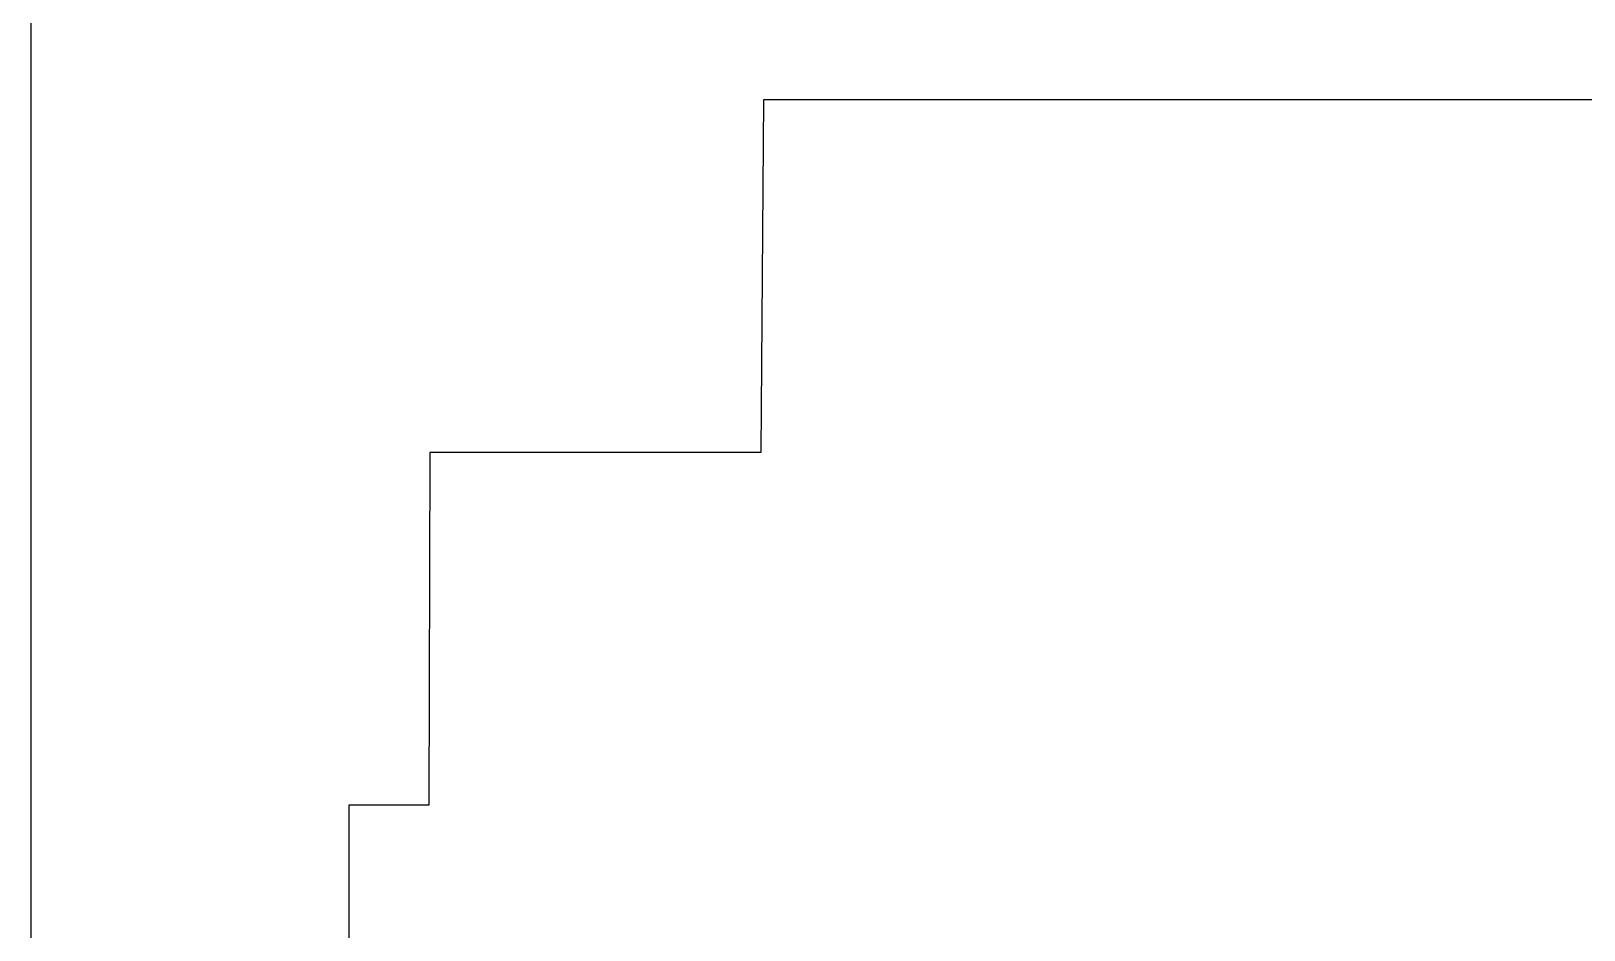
# Model space of a CAD drawing. Extents: x 0 to 2298, y -1902 to 396.
# Drawn here: x 0 to 0.004407, y 395.869646 to 395.872195 of the extents above; entities that cross this region are included whole.
import ezdxf

# ---------------------------------------------------------------- set-up
doc = ezdxf.new("R2010")
doc.units = 0

msp = doc.modelspace()

# ---------------------------------------------------------------- linework, layer by layer
at = {"layer": 'Layer 1'}
for p, q in [((0, 395.866), (0, 395.897)), ((0.002079, 395.872), (0.002071, 395.871)), ((0.002086, 395.872), (0.002079, 395.872)), ((0.002094, 395.872), (0.002086, 395.872)), ((0.002101, 395.872), (0.002094, 395.872)), ((0.002109, 395.872), (0.002101, 395.872)), ((0.002116, 395.872), (0.002109, 395.872)), ((0.002124, 395.872), (0.002116, 395.872)), ((0.002131, 395.872), (0.002124, 395.872)), ((0.002139, 395.872), (0.002131, 395.872)), ((0.002146, 395.872), (0.002139, 395.872)), ((0.002154, 395.872), (0.002146, 395.872)), ((0.002161, 395.872), (0.002154, 395.872)), ((0.002168, 395.872), (0.002161, 395.872)), ((0.002175, 395.872), (0.002168, 395.872)), ((0.002183, 395.872), (0.002175, 395.872)), ((0.00219, 395.872), (0.002183, 395.872)), ((0.002197, 395.872), (0.00219, 395.872)), ((0.002204, 395.872), (0.002197, 395.872)), ((0.002211, 395.872), (0.002204, 395.872)), ((0.002218, 395.872), (0.002211, 395.872)), ((0.002225, 395.872), (0.002218, 395.872)), ((0.002232, 395.872), (0.002225, 395.872)), ((0.002239, 395.872), (0.002232, 395.872)), ((0.002246, 395.872), (0.002239, 395.872)), ((0.002252, 395.872), (0.002246, 395.872)), ((0.002259, 395.872), (0.002252, 395.872)), ((0.002266, 395.872), (0.002259, 395.872)), ((0.002273, 395.872), (0.002266, 395.872)), ((0.002279, 395.872), (0.002273, 395.872)), ((0.002286, 395.872), (0.002279, 395.872)), ((0.002293, 395.872), (0.002286, 395.872)), ((0.002299, 395.872), (0.002293, 395.872)), ((0.002306, 395.872), (0.002299, 395.872)), ((0.002312, 395.872), (0.002306, 395.872)), ((0.002319, 395.872), (0.002312, 395.872)), ((0.002325, 395.872), (0.002319, 395.872)), ((0.002331, 395.872), (0.002325, 395.872)), ((0.002338, 395.872), (0.002331, 395.872)), ((0.002344, 395.872), (0.002338, 395.872)), ((0.00235, 395.872), (0.002344, 395.872)), ((0.002357, 395.872), (0.00235, 395.872)), ((0.002363, 395.872), (0.002357, 395.872)), ((0.002369, 395.872), (0.002363, 395.872)), ((0.002375, 395.872), (0.002369, 395.872)), ((0.002381, 395.872), (0.002375, 395.872)), ((0.002387, 395.872), (0.002381, 395.872)), ((0.002394, 395.872), (0.002387, 395.872)), ((0.0024, 395.872), (0.002394, 395.872)), ((0.002406, 395.872), (0.0024, 395.872)), ((0.002412, 395.872), (0.002406, 395.872)), ((0.002417, 395.872), (0.002412, 395.872)), ((0.002423, 395.872), (0.002417, 395.872)), ((0.002429, 395.872), (0.002423, 395.872)), ((0.002435, 395.872), (0.002429, 395.872)), ((0.002441, 395.872), (0.002435, 395.872)), ((0.002447, 395.872), (0.002441, 395.872)), ((0.002453, 395.872), (0.002447, 395.872)), ((0.002458, 395.872), (0.002453, 395.872)), ((0.002464, 395.872), (0.002458, 395.872)), ((0.00247, 395.872), (0.002464, 395.872)), ((0.002475, 395.872), (0.00247, 395.872)), ((0.002481, 395.872), (0.002475, 395.872)), ((0.002487, 395.872), (0.002481, 395.872)), ((0.002492, 395.872), (0.002487, 395.872)), ((0.002498, 395.872), (0.002492, 395.872)), ((0.002503, 395.872), (0.002498, 395.872)), ((0.002509, 395.872), (0.002503, 395.872)), ((0.002514, 395.872), (0.002509, 395.872)), ((0.00252, 395.872), (0.002514, 395.872)), ((0.002525, 395.872), (0.00252, 395.872)), ((0.00253, 395.872), (0.002525, 395.872)), ((0.002536, 395.872), (0.00253, 395.872)), ((0.002541, 395.872), (0.002536, 395.872)), ((0.002546, 395.872), (0.002541, 395.872)), ((0.002552, 395.872), (0.002546, 395.872)), ((0.002557, 395.872), (0.002552, 395.872)), ((0.002562, 395.872), (0.002557, 395.872)), ((0.002568, 395.872), (0.002562, 395.872)), ((0.002573, 395.872), (0.002568, 395.872)), ((0.002578, 395.872), (0.002573, 395.872)), ((0.002583, 395.872), (0.002578, 395.872)), ((0.002588, 395.872), (0.002583, 395.872)), ((0.002593, 395.872), (0.002588, 395.872)), ((0.002598, 395.872), (0.002593, 395.872)), ((0.002603, 395.872), (0.002598, 395.872)), ((0.002608, 395.872), (0.002603, 395.872)), ((0.002613, 395.872), (0.002608, 395.872)), ((0.002618, 395.872), (0.002613, 395.872)), ((0.002623, 395.872), (0.002618, 395.872)), ((0.002628, 395.872), (0.002623, 395.872)), ((0.002633, 395.872), (0.002628, 395.872)), ((0.002638, 395.872), (0.002633, 395.872)), ((0.002643, 395.872), (0.002638, 395.872)), ((0.002648, 395.872), (0.002643, 395.872)), ((0.002653, 395.872), (0.002648, 395.872)), ((0.002657, 395.872), (0.002653, 395.872)), ((0.002662, 395.872), (0.002657, 395.872)), ((0.002667, 395.872), (0.002662, 395.872)), ((0.002672, 395.872), (0.002667, 395.872)), ((0.002677, 395.872), (0.002672, 395.872)), ((0.002681, 395.872), (0.002677, 395.872)), ((0.002686, 395.872), (0.002681, 395.872)), ((0.002691, 395.872), (0.002686, 395.872)), ((0.002695, 395.872), (0.002691, 395.872)), ((0.0027, 395.872), (0.002695, 395.872)), ((0.002704, 395.872), (0.0027, 395.872)), ((0.002709, 395.872), (0.002704, 395.872)), ((0.002713, 395.872), (0.002709, 395.872)), ((0.002718, 395.872), (0.002713, 395.872)), ((0.002723, 395.872), (0.002718, 395.872)), ((0.002727, 395.872), (0.002723, 395.872)), ((0.002731, 395.872), (0.002727, 395.872)), ((0.002736, 395.872), (0.002731, 395.872)), ((0.00274, 395.872), (0.002736, 395.872)), ((0.002745, 395.872), (0.00274, 395.872)), ((0.002749, 395.872), (0.002745, 395.872)), ((0.002754, 395.872), (0.002749, 395.872)), ((0.002758, 395.872), (0.002754, 395.872)), ((0.002762, 395.872), (0.002758, 395.872)), ((0.002767, 395.872), (0.002762, 395.872)), ((0.002771, 395.872), (0.002767, 395.872)), ((0.002775, 395.872), (0.002771, 395.872)), ((0.002779, 395.872), (0.002775, 395.872)), ((0.002784, 395.872), (0.002779, 395.872)), ((0.002788, 395.872), (0.002784, 395.872)), ((0.002792, 395.872), (0.002788, 395.872)), ((0.002796, 395.872), (0.002792, 395.872)), ((0.0028, 395.872), (0.002796, 395.872)), ((0.002805, 395.872), (0.0028, 395.872)), ((0.002809, 395.872), (0.002805, 395.872)), ((0.002813, 395.872), (0.002809, 395.872)), ((0.002817, 395.872), (0.002813, 395.872)), ((0.002821, 395.872), (0.002817, 395.872)), ((0.002825, 395.872), (0.002821, 395.872)), ((0.002829, 395.872), (0.002825, 395.872)), ((0.002833, 395.872), (0.002829, 395.872)), ((0.002837, 395.872), (0.002833, 395.872)), ((0.002841, 395.872), (0.002837, 395.872)), ((0.002845, 395.872), (0.002841, 395.872)), ((0.002849, 395.872), (0.002845, 395.872)), ((0.002853, 395.872), (0.002849, 395.872)), ((0.002857, 395.872), (0.002853, 395.872)), ((0.002861, 395.872), (0.002857, 395.872)), ((0.002865, 395.872), (0.002861, 395.872)), ((0.002869, 395.872), (0.002865, 395.872)), ((0.002873, 395.872), (0.002869, 395.872)), ((0.002877, 395.872), (0.002873, 395.872)), ((0.00288, 395.872), (0.002877, 395.872)), ((0.002884, 395.872), (0.00288, 395.872)), ((0.002888, 395.872), (0.002884, 395.872)), ((0.002892, 395.872), (0.002888, 395.872)), ((0.002896, 395.872), (0.002892, 395.872)), ((0.002899, 395.872), (0.002896, 395.872)), ((0.002903, 395.872), (0.002899, 395.872)), ((0.002907, 395.872), (0.002903, 395.872)), ((0.00291, 395.872), (0.002907, 395.872)), ((0.002914, 395.872), (0.00291, 395.872)), ((0.002918, 395.872), (0.002914, 395.872)), ((0.002921, 395.872), (0.002918, 395.872)), ((0.002925, 395.872), (0.002921, 395.872)), ((0.002929, 395.872), (0.002925, 395.872)), ((0.002932, 395.872), (0.002929, 395.872)), ((0.002936, 395.872), (0.002932, 395.872)), ((0.002939, 395.872), (0.002936, 395.872)), ((0.002943, 395.872), (0.002939, 395.872)), ((0.002946, 395.872), (0.002943, 395.872)), ((0.00295, 395.872), (0.002946, 395.872)), ((0.002953, 395.872), (0.00295, 395.872)), ((0.002957, 395.872), (0.002953, 395.872)), ((0.00296, 395.872), (0.002957, 395.872)), ((0.002964, 395.872), (0.00296, 395.872)), ((0.002967, 395.872), (0.002964, 395.872)), ((0.002971, 395.872), (0.002967, 395.872)), ((0.002974, 395.872), (0.002971, 395.872)), ((0.002977, 395.872), (0.002974, 395.872)), ((0.002981, 395.872), (0.002977, 395.872)), ((0.002984, 395.872), (0.002981, 395.872)), ((0.002988, 395.872), (0.002984, 395.872)), ((0.002991, 395.872), (0.002988, 395.872)), ((0.002994, 395.872), (0.002991, 395.872)), ((0.002997, 395.872), (0.002994, 395.872)), ((0.003001, 395.872), (0.002997, 395.872)), ((0.003004, 395.872), (0.003001, 395.872)), ((0.003007, 395.872), (0.003004, 395.872)), ((0.00301, 395.872), (0.003007, 395.872)), ((0.003014, 395.872), (0.00301, 395.872)), ((0.003017, 395.872), (0.003014, 395.872)), ((0.00302, 395.872), (0.003017, 395.872)), ((0.003023, 395.872), (0.00302, 395.872)), ((0.003026, 395.872), (0.003023, 395.872)), ((0.003029, 395.872), (0.003026, 395.872)), ((0.003033, 395.872), (0.003029, 395.872)), ((0.003036, 395.872), (0.003033, 395.872)), ((0.003039, 395.872), (0.003036, 395.872)), ((0.003042, 395.872), (0.003039, 395.872)), ((0.003045, 395.872), (0.003042, 395.872)), ((0.003048, 395.872), (0.003045, 395.872)), ((0.003051, 395.872), (0.003048, 395.872)), ((0.003054, 395.872), (0.003051, 395.872)), ((0.003057, 395.872), (0.003054, 395.872)), ((0.00306, 395.872), (0.003057, 395.872)), ((0.003063, 395.872), (0.00306, 395.872)), ((0.003066, 395.872), (0.003063, 395.872)), ((0.003069, 395.872), (0.003066, 395.872)), ((0.003072, 395.872), (0.003069, 395.872)), ((0.003075, 395.872), (0.003072, 395.872)), ((0.003078, 395.872), (0.003075, 395.872)), ((0.003081, 395.872), (0.003078, 395.872)), ((0.003084, 395.872), (0.003081, 395.872)), ((0.003086, 395.872), (0.003084, 395.872)), ((0.003089, 395.872), (0.003086, 395.872)), ((0.003092, 395.872), (0.003089, 395.872)), ((0.003095, 395.872), (0.003092, 395.872)), ((0.003098, 395.872), (0.003095, 395.872)), ((0.003101, 395.872), (0.003098, 395.872)), ((0.003104, 395.872), (0.003101, 395.872)), ((0.003106, 395.872), (0.003104, 395.872)), ((0.003109, 395.872), (0.003106, 395.872)), ((0.003112, 395.872), (0.003109, 395.872)), ((0.003115, 395.872), (0.003112, 395.872)), ((0.003117, 395.872), (0.003115, 395.872)), ((0.00312, 395.872), (0.003117, 395.872)), ((0.003123, 395.872), (0.00312, 395.872)), ((0.003126, 395.872), (0.003123, 395.872)), ((0.003128, 395.872), (0.003126, 395.872)), ((0.003131, 395.872), (0.003128, 395.872)), ((0.003134, 395.872), (0.003131, 395.872)), ((0.003136, 395.872), (0.003134, 395.872)), ((0.003139, 395.872), (0.003136, 395.872)), ((0.003142, 395.872), (0.003139, 395.872)), ((0.003144, 395.872), (0.003142, 395.872)), ((0.003147, 395.872), (0.003144, 395.872)), ((0.00315, 395.872), (0.003147, 395.872)), ((0.003152, 395.872), (0.00315, 395.872)), ((0.003155, 395.872), (0.003152, 395.872)), ((0.003157, 395.872), (0.003155, 395.872)), ((0.00316, 395.872), (0.003157, 395.872)), ((0.003163, 395.872), (0.00316, 395.872)), ((0.003165, 395.872), (0.003163, 395.872)), ((0.003168, 395.872), (0.003165, 395.872)), ((0.00317, 395.872), (0.003168, 395.872)), ((0.003173, 395.872), (0.00317, 395.872)), ((0.003175, 395.872), (0.003173, 395.872)), ((0.003178, 395.872), (0.003175, 395.872)), ((0.00318, 395.872), (0.003178, 395.872)), ((0.003183, 395.872), (0.00318, 395.872)), ((0.003185, 395.872), (0.003183, 395.872)), ((0.003188, 395.872), (0.003185, 395.872)), ((0.00319, 395.872), (0.003188, 395.872)), ((0.003193, 395.872), (0.00319, 395.872)), ((0.003195, 395.872), (0.003193, 395.872)), ((0.003197, 395.872), (0.003195, 395.872)), ((0.0032, 395.872), (0.003197, 395.872)), ((0.003202, 395.872), (0.0032, 395.872)), ((0.003205, 395.872), (0.003202, 395.872)), ((0.003207, 395.872), (0.003205, 395.872)), ((0.003209, 395.872), (0.003207, 395.872)), ((0.003212, 395.872), (0.003209, 395.872)), ((0.003214, 395.872), (0.003212, 395.872)), ((0.003216, 395.872), (0.003214, 395.872)), ((0.003219, 395.872), (0.003216, 395.872)), ((0.003221, 395.872), (0.003219, 395.872)), ((0.003223, 395.872), (0.003221, 395.872)), ((0.003226, 395.872), (0.003223, 395.872)), ((0.003228, 395.872), (0.003226, 395.872)), ((0.00323, 395.872), (0.003228, 395.872)), ((0.003233, 395.872), (0.00323, 395.872)), ((0.003235, 395.872), (0.003233, 395.872)), ((0.003237, 395.872), (0.003235, 395.872)), ((0.003239, 395.872), (0.003237, 395.872)), ((0.003242, 395.872), (0.003239, 395.872)), ((0.003244, 395.872), (0.003242, 395.872)), ((0.003246, 395.872), (0.003244, 395.872)), ((0.003248, 395.872), (0.003246, 395.872)), ((0.00325, 395.872), (0.003248, 395.872)), ((0.003252, 395.872), (0.00325, 395.872)), ((0.003255, 395.872), (0.003252, 395.872)), ((0.003257, 395.872), (0.003255, 395.872)), ((0.003259, 395.872), (0.003257, 395.872)), ((0.003261, 395.872), (0.003259, 395.872)), ((0.003263, 395.872), (0.003261, 395.872)), ((0.003265, 395.872), (0.003263, 395.872)), ((0.003267, 395.872), (0.003265, 395.872)), ((0.003269, 395.872), (0.003267, 395.872)), ((0.003271, 395.872), (0.003269, 395.872)), ((0.003274, 395.872), (0.003271, 395.872)), ((0.003276, 395.872), (0.003274, 395.872)), ((0.003278, 395.872), (0.003276, 395.872)), ((0.00328, 395.872), (0.003278, 395.872)), ((0.003282, 395.872), (0.00328, 395.872)), ((0.003284, 395.872), (0.003282, 395.872)), ((0.003286, 395.872), (0.003284, 395.872)), ((0.003288, 395.872), (0.003286, 395.872)), ((0.00329, 395.872), (0.003288, 395.872)), ((0.003292, 395.872), (0.00329, 395.872)), ((0.003294, 395.872), (0.003292, 395.872)), ((0.003296, 395.872), (0.003294, 395.872)), ((0.003297, 395.872), (0.003296, 395.872)), ((0.003299, 395.872), (0.003297, 395.872)), ((0.003301, 395.872), (0.003299, 395.872)), ((0.003303, 395.872), (0.003301, 395.872)), ((0.003305, 395.872), (0.003303, 395.872)), ((0.003307, 395.872), (0.003305, 395.872)), ((0.003309, 395.872), (0.003307, 395.872)), ((0.003311, 395.872), (0.003309, 395.872)), ((0.003313, 395.872), (0.003311, 395.872)), ((0.003314, 395.872), (0.003313, 395.872)), ((0.003316, 395.872), (0.003314, 395.872)), ((0.003318, 395.872), (0.003316, 395.872)), ((0.00332, 395.872), (0.003318, 395.872)), ((0.003322, 395.872), (0.00332, 395.872)), ((0.003324, 395.872), (0.003322, 395.872)), ((0.003325, 395.872), (0.003324, 395.872)), ((0.003327, 395.872), (0.003325, 395.872)), ((0.003329, 395.872), (0.003327, 395.872)), ((0.003331, 395.872), (0.003329, 395.872)), ((0.003332, 395.872), (0.003331, 395.872)), ((0.003334, 395.872), (0.003332, 395.872)), ((0.003336, 395.872), (0.003334, 395.872)), ((0.003338, 395.872), (0.003336, 395.872)), ((0.003339, 395.872), (0.003338, 395.872)), ((0.003341, 395.872), (0.003339, 395.872)), ((0.003343, 395.872), (0.003341, 395.872)), ((0.003345, 395.872), (0.003343, 395.872)), ((0.003346, 395.872), (0.003345, 395.872)), ((0.003348, 395.872), (0.003346, 395.872)), ((0.00335, 395.872), (0.003348, 395.872)), ((0.003351, 395.872), (0.00335, 395.872)), ((0.003353, 395.872), (0.003351, 395.872)), ((0.003355, 395.872), (0.003353, 395.872)), ((0.003356, 395.872), (0.003355, 395.872)), ((0.003358, 395.872), (0.003356, 395.872)), ((0.00336, 395.872), (0.003358, 395.872)), ((0.003361, 395.872), (0.00336, 395.872)), ((0.003363, 395.872), (0.003361, 395.872)), ((0.003365, 395.872), (0.003363, 395.872)), ((0.003366, 395.872), (0.003365, 395.872)), ((0.003368, 395.872), (0.003366, 395.872)), ((0.00337, 395.872), (0.003368, 395.872)), ((0.003371, 395.872), (0.00337, 395.872)), ((0.003373, 395.872), (0.003371, 395.872)), ((0.003375, 395.872), (0.003373, 395.872)), ((0.003376, 395.872), (0.003375, 395.872)), ((0.003378, 395.872), (0.003376, 395.872)), ((0.003379, 395.872), (0.003378, 395.872)), ((0.003381, 395.872), (0.003379, 395.872)), ((0.003383, 395.872), (0.003381, 395.872)), ((0.003384, 395.872), (0.003383, 395.872)), ((0.003386, 395.872), (0.003384, 395.872)), ((0.003387, 395.872), (0.003386, 395.872)), ((0.003389, 395.872), (0.003387, 395.872)), ((0.003391, 395.872), (0.003389, 395.872)), ((0.003392, 395.872), (0.003391, 395.872)), ((0.003394, 395.872), (0.003392, 395.872)), ((0.003395, 395.872), (0.003394, 395.872)), ((0.003397, 395.872), (0.003395, 395.872)), ((0.003399, 395.872), (0.003397, 395.872)), ((0.0034, 395.872), (0.003399, 395.872)), ((0.003402, 395.872), (0.0034, 395.872)), ((0.003403, 395.872), (0.003402, 395.872)), ((0.003405, 395.872), (0.003403, 395.872)), ((0.003407, 395.872), (0.003405, 395.872)), ((0.003408, 395.872), (0.003407, 395.872)), ((0.00341, 395.872), (0.003408, 395.872)), ((0.003411, 395.872), (0.00341, 395.872)), ((0.003413, 395.872), (0.003411, 395.872)), ((0.003414, 395.872), (0.003413, 395.872)), ((0.003416, 395.872), (0.003414, 395.872)), ((0.003417, 395.872), (0.003416, 395.872)), ((0.003419, 395.872), (0.003417, 395.872)), ((0.003421, 395.872), (0.003419, 395.872)), ((0.003422, 395.872), (0.003421, 395.872)), ((0.003424, 395.872), (0.003422, 395.872)), ((0.003425, 395.872), (0.003424, 395.872)), ((0.003427, 395.872), (0.003425, 395.872)), ((0.003428, 395.872), (0.003427, 395.872)), ((0.00343, 395.872), (0.003428, 395.872)), ((0.003431, 395.872), (0.00343, 395.872)), ((0.003433, 395.872), (0.003431, 395.872)), ((0.003435, 395.872), (0.003433, 395.872)), ((0.003436, 395.872), (0.003435, 395.872)), ((0.003438, 395.872), (0.003436, 395.872)), ((0.003439, 395.872), (0.003438, 395.872)), ((0.003441, 395.872), (0.003439, 395.872)), ((0.003442, 395.872), (0.003441, 395.872)), ((0.003444, 395.872), (0.003442, 395.872)), ((0.003445, 395.872), (0.003444, 395.872)), ((0.003447, 395.872), (0.003445, 395.872)), ((0.003448, 395.872), (0.003447, 395.872)), ((0.00345, 395.872), (0.003448, 395.872)), ((0.003451, 395.872), (0.00345, 395.872)), ((0.003453, 395.872), (0.003451, 395.872)), ((0.003454, 395.872), (0.003453, 395.872)), ((0.003456, 395.872), (0.003454, 395.872)), ((0.003457, 395.872), (0.003456, 395.872)), ((0.003459, 395.872), (0.003457, 395.872)), ((0.00346, 395.872), (0.003459, 395.872)), ((0.003462, 395.872), (0.00346, 395.872)), ((0.003463, 395.872), (0.003462, 395.872)), ((0.003465, 395.872), (0.003463, 395.872)), ((0.003466, 395.872), (0.003465, 395.872)), ((0.003468, 395.872), (0.003466, 395.872)), ((0.003469, 395.872), (0.003468, 395.872)), ((0.003471, 395.872), (0.003469, 395.872)), ((0.003472, 395.872), (0.003471, 395.872)), ((0.003474, 395.872), (0.003472, 395.872)), ((0.003475, 395.872), (0.003474, 395.872)), ((0.003477, 395.872), (0.003475, 395.872)), ((0.003478, 395.872), (0.003477, 395.872)), ((0.00348, 395.872), (0.003478, 395.872)), ((0.003481, 395.872), (0.00348, 395.872)), ((0.003483, 395.872), (0.003481, 395.872)), ((0.003484, 395.872), (0.003483, 395.872)), ((0.003486, 395.872), (0.003484, 395.872)), ((0.003487, 395.872), (0.003486, 395.872)), ((0.003489, 395.872), (0.003487, 395.872)), ((0.00349, 395.872), (0.003489, 395.872)), ((0.003492, 395.872), (0.00349, 395.872)), ((0.003493, 395.872), (0.003492, 395.872)), ((0.003494, 395.872), (0.003493, 395.872)), ((0.003496, 395.872), (0.003494, 395.872)), ((0.003497, 395.872), (0.003496, 395.872)), ((0.003499, 395.872), (0.003497, 395.872)), ((0.0035, 395.872), (0.003499, 395.872)), ((0.003502, 395.872), (0.0035, 395.872)), ((0.003503, 395.872), (0.003502, 395.872)), ((0.003505, 395.872), (0.003503, 395.872)), ((0.003506, 395.872), (0.003505, 395.872)), ((0.003508, 395.872), (0.003506, 395.872)), ((0.003509, 395.872), (0.003508, 395.872)), ((0.003511, 395.872), (0.003509, 395.872)), ((0.003512, 395.872), (0.003511, 395.872)), ((0.003513, 395.872), (0.003512, 395.872)), ((0.003515, 395.872), (0.003513, 395.872)), ((0.003516, 395.872), (0.003515, 395.872)), ((0.003518, 395.872), (0.003516, 395.872)), ((0.003519, 395.872), (0.003518, 395.872)), ((0.003521, 395.872), (0.003519, 395.872)), ((0.003522, 395.872), (0.003521, 395.872)), ((0.003524, 395.872), (0.003522, 395.872)), ((0.003525, 395.872), (0.003524, 395.872)), ((0.003527, 395.872), (0.003525, 395.872)), ((0.003528, 395.872), (0.003527, 395.872)), ((0.00353, 395.872), (0.003528, 395.872)), ((0.003531, 395.872), (0.00353, 395.872)), ((0.003533, 395.872), (0.003531, 395.872)), ((0.003534, 395.872), (0.003533, 395.872)), ((0.003535, 395.872), (0.003534, 395.872)), ((0.003537, 395.872), (0.003535, 395.872)), ((0.003538, 395.872), (0.003537, 395.872)), ((0.00354, 395.872), (0.003538, 395.872)), ((0.003541, 395.872), (0.00354, 395.872)), ((0.003543, 395.872), (0.003541, 395.872)), ((0.003544, 395.872), (0.003543, 395.872)), ((0.003546, 395.872), (0.003544, 395.872)), ((0.003547, 395.872), (0.003546, 395.872)), ((0.003549, 395.872), (0.003547, 395.872)), ((0.00355, 395.872), (0.003549, 395.872)), ((0.003552, 395.872), (0.00355, 395.872)), ((0.003553, 395.872), (0.003552, 395.872)), ((0.003555, 395.872), (0.003553, 395.872)), ((0.003556, 395.872), (0.003555, 395.872)), ((0.003558, 395.872), (0.003556, 395.872)), ((0.003559, 395.872), (0.003558, 395.872)), ((0.003561, 395.872), (0.003559, 395.872)), ((0.003562, 395.872), (0.003561, 395.872)), ((0.003564, 395.872), (0.003562, 395.872)), ((0.003565, 395.872), (0.003564, 395.872)), ((0.003567, 395.872), (0.003565, 395.872)), ((0.003568, 395.872), (0.003567, 395.872)), ((0.00357, 395.872), (0.003568, 395.872)), ((0.003571, 395.872), (0.00357, 395.872)), ((0.003573, 395.872), (0.003571, 395.872)), ((0.003574, 395.872), (0.003573, 395.872)), ((0.003576, 395.872), (0.003574, 395.872)), ((0.003577, 395.872), (0.003576, 395.872)), ((0.003579, 395.872), (0.003577, 395.872)), ((0.00358, 395.872), (0.003579, 395.872)), ((0.003582, 395.872), (0.00358, 395.872)), ((0.003583, 395.872), (0.003582, 395.872)), ((0.003585, 395.872), (0.003583, 395.872)), ((0.003586, 395.872), (0.003585, 395.872)), ((0.003588, 395.872), (0.003586, 395.872)), ((0.003589, 395.872), (0.003588, 395.872)), ((0.00359, 395.872), (0.003589, 395.872)), ((0.003592, 395.872), (0.00359, 395.872)), ((0.003593, 395.872), (0.003592, 395.872)), ((0.003595, 395.872), (0.003593, 395.872)), ((0.003596, 395.872), (0.003595, 395.872)), ((0.003598, 395.872), (0.003596, 395.872)), ((0.003599, 395.872), (0.003598, 395.872)), ((0.003601, 395.872), (0.003599, 395.872)), ((0.003602, 395.872), (0.003601, 395.872)), ((0.003604, 395.872), (0.003602, 395.872)), ((0.003605, 395.872), (0.003604, 395.872)), ((0.003607, 395.872), (0.003605, 395.872)), ((0.003608, 395.872), (0.003607, 395.872)), ((0.00361, 395.872), (0.003608, 395.872)), ((0.003611, 395.872), (0.00361, 395.872)), ((0.003612, 395.872), (0.003611, 395.872)), ((0.003614, 395.872), (0.003612, 395.872)), ((0.003615, 395.872), (0.003614, 395.872)), ((0.003617, 395.872), (0.003615, 395.872)), ((0.003618, 395.872), (0.003617, 395.872)), ((0.00362, 395.872), (0.003618, 395.872)), ((0.003621, 395.872), (0.00362, 395.872)), ((0.003623, 395.872), (0.003621, 395.872)), ((0.003624, 395.872), (0.003623, 395.872)), ((0.003626, 395.872), (0.003624, 395.872)), ((0.003627, 395.872), (0.003626, 395.872)), ((0.003628, 395.872), (0.003627, 395.872)), ((0.00363, 395.872), (0.003628, 395.872)), ((0.003631, 395.872), (0.00363, 395.872)), ((0.003633, 395.872), (0.003631, 395.872)), ((0.003634, 395.872), (0.003633, 395.872)), ((0.003636, 395.872), (0.003634, 395.872)), ((0.003637, 395.872), (0.003636, 395.872)), ((0.003639, 395.872), (0.003637, 395.872)), ((0.00364, 395.872), (0.003639, 395.872)), ((0.003641, 395.872), (0.00364, 395.872)), ((0.003643, 395.872), (0.003641, 395.872)), ((0.003644, 395.872), (0.003643, 395.872)), ((0.003646, 395.872), (0.003644, 395.872)), ((0.003647, 395.872), (0.003646, 395.872)), ((0.003649, 395.872), (0.003647, 395.872)), ((0.00365, 395.872), (0.003649, 395.872)), ((0.003651, 395.872), (0.00365, 395.872)), ((0.003653, 395.872), (0.003651, 395.872)), ((0.003654, 395.872), (0.003653, 395.872)), ((0.003656, 395.872), (0.003654, 395.872)), ((0.003657, 395.872), (0.003656, 395.872)), ((0.003659, 395.872), (0.003657, 395.872)), ((0.00366, 395.872), (0.003659, 395.872)), ((0.003661, 395.872), (0.00366, 395.872)), ((0.003663, 395.872), (0.003661, 395.872)), ((0.003664, 395.872), (0.003663, 395.872)), ((0.003666, 395.872), (0.003664, 395.872)), ((0.003667, 395.872), (0.003666, 395.872)), ((0.003669, 395.872), (0.003667, 395.872)), ((0.00367, 395.872), (0.003669, 395.872)), ((0.003671, 395.872), (0.00367, 395.872)), ((0.003673, 395.872), (0.003671, 395.872)), ((0.003674, 395.872), (0.003673, 395.872)), ((0.003676, 395.872), (0.003674, 395.872)), ((0.003677, 395.872), (0.003676, 395.872)), ((0.003678, 395.872), (0.003677, 395.872)), ((0.00368, 395.872), (0.003678, 395.872)), ((0.003681, 395.872), (0.00368, 395.872)), ((0.003683, 395.872), (0.003681, 395.872)), ((0.003684, 395.872), (0.003683, 395.872)), ((0.003686, 395.872), (0.003684, 395.872)), ((0.003687, 395.872), (0.003686, 395.872)), ((0.003688, 395.872), (0.003687, 395.872)), ((0.00369, 395.872), (0.003688, 395.872)), ((0.003691, 395.872), (0.00369, 395.872)), ((0.003693, 395.872), (0.003691, 395.872)), ((0.003694, 395.872), (0.003693, 395.872)), ((0.003695, 395.872), (0.003694, 395.872)), ((0.003697, 395.872), (0.003695, 395.872)), ((0.003698, 395.872), (0.003697, 395.872)), ((0.0037, 395.872), (0.003698, 395.872)), ((0.003701, 395.872), (0.0037, 395.872)), ((0.003702, 395.872), (0.003701, 395.872)), ((0.003704, 395.872), (0.003702, 395.872)), ((0.003705, 395.872), (0.003704, 395.872)), ((0.003707, 395.872), (0.003705, 395.872)), ((0.003708, 395.872), (0.003707, 395.872)), ((0.00371, 395.872), (0.003708, 395.872)), ((0.003711, 395.872), (0.00371, 395.872)), ((0.003712, 395.872), (0.003711, 395.872)), ((0.003714, 395.872), (0.003712, 395.872)), ((0.003715, 395.872), (0.003714, 395.872)), ((0.003717, 395.872), (0.003715, 395.872)), ((0.003718, 395.872), (0.003717, 395.872)), ((0.003719, 395.872), (0.003718, 395.872)), ((0.003721, 395.872), (0.003719, 395.872)), ((0.003722, 395.872), (0.003721, 395.872)), ((0.003724, 395.872), (0.003722, 395.872)), ((0.003725, 395.872), (0.003724, 395.872)), ((0.003726, 395.872), (0.003725, 395.872)), ((0.003728, 395.872), (0.003726, 395.872)), ((0.003729, 395.872), (0.003728, 395.872)), ((0.003731, 395.872), (0.003729, 395.872)), ((0.003732, 395.872), (0.003731, 395.872)), ((0.003733, 395.872), (0.003732, 395.872)), ((0.003735, 395.872), (0.003733, 395.872)), ((0.003736, 395.872), (0.003735, 395.872)), ((0.003738, 395.872), (0.003736, 395.872)), ((0.003739, 395.872), (0.003738, 395.872)), ((0.003741, 395.872), (0.003739, 395.872)), ((0.003742, 395.872), (0.003741, 395.872)), ((0.003744, 395.872), (0.003742, 395.872)), ((0.003745, 395.872), (0.003744, 395.872)), ((0.003746, 395.872), (0.003745, 395.872)), ((0.003748, 395.872), (0.003746, 395.872)), ((0.003749, 395.872), (0.003748, 395.872)), ((0.003751, 395.872), (0.003749, 395.872)), ((0.003752, 395.872), (0.003751, 395.872)), ((0.003754, 395.872), (0.003752, 395.872)), ((0.003755, 395.872), (0.003754, 395.872)), ((0.003757, 395.872), (0.003755, 395.872)), ((0.003758, 395.872), (0.003757, 395.872)), ((0.00376, 395.872), (0.003758, 395.872)), ((0.003761, 395.872), (0.00376, 395.872)), ((0.003763, 395.872), (0.003761, 395.872)), ((0.003764, 395.872), (0.003763, 395.872)), ((0.003766, 395.872), (0.003764, 395.872)), ((0.003767, 395.872), (0.003766, 395.872)), ((0.003769, 395.872), (0.003767, 395.872)), ((0.003771, 395.872), (0.003769, 395.872)), ((0.003772, 395.872), (0.003771, 395.872)), ((0.003774, 395.872), (0.003772, 395.872)), ((0.003775, 395.872), (0.003774, 395.872)), ((0.003777, 395.872), (0.003775, 395.872)), ((0.003779, 395.872), (0.003777, 395.872)), ((0.00378, 395.872), (0.003779, 395.872)), ((0.003782, 395.872), (0.00378, 395.872)), ((0.003783, 395.872), (0.003782, 395.872)), ((0.003785, 395.872), (0.003783, 395.872)), ((0.003787, 395.872), (0.003785, 395.872)), ((0.003788, 395.872), (0.003787, 395.872)), ((0.00379, 395.872), (0.003788, 395.872)), ((0.003792, 395.872), (0.00379, 395.872)), ((0.003794, 395.872), (0.003792, 395.872)), ((0.003795, 395.872), (0.003794, 395.872)), ((0.003797, 395.872), (0.003795, 395.872)), ((0.003799, 395.872), (0.003797, 395.872)), ((0.003801, 395.872), (0.003799, 395.872)), ((0.003802, 395.872), (0.003801, 395.872)), ((0.003804, 395.872), (0.003802, 395.872)), ((0.003806, 395.872), (0.003804, 395.872)), ((0.003808, 395.872), (0.003806, 395.872)), ((0.003809, 395.872), (0.003808, 395.872)), ((0.003811, 395.872), (0.003809, 395.872)), ((0.003813, 395.872), (0.003811, 395.872)), ((0.003815, 395.872), (0.003813, 395.872)), ((0.003817, 395.872), (0.003815, 395.872)), ((0.003819, 395.872), (0.003817, 395.872)), ((0.00382, 395.872), (0.003819, 395.872)), ((0.003822, 395.872), (0.00382, 395.872)), ((0.003824, 395.872), (0.003822, 395.872)), ((0.003826, 395.872), (0.003824, 395.872)), ((0.003828, 395.872), (0.003826, 395.872)), ((0.00383, 395.872), (0.003828, 395.872)), ((0.003832, 395.872), (0.00383, 395.872)), ((0.003834, 395.872), (0.003832, 395.872)), ((0.003835, 395.872), (0.003834, 395.872)), ((0.003837, 395.872), (0.003835, 395.872)), ((0.003839, 395.872), (0.003837, 395.872)), ((0.003841, 395.872), (0.003839, 395.872)), ((0.003843, 395.872), (0.003841, 395.872)), ((0.003845, 395.872), (0.003843, 395.872)), ((0.003847, 395.872), (0.003845, 395.872)), ((0.003849, 395.872), (0.003847, 395.872)), ((0.003851, 395.872), (0.003849, 395.872)), ((0.003853, 395.872), (0.003851, 395.872)), ((0.003855, 395.872), (0.003853, 395.872)), ((0.003857, 395.872), (0.003855, 395.872)), ((0.003858, 395.872), (0.003857, 395.872)), ((0.00386, 395.872), (0.003858, 395.872)), ((0.003862, 395.872), (0.00386, 395.872)), ((0.003864, 395.872), (0.003862, 395.872)), ((0.003866, 395.872), (0.003864, 395.872)), ((0.003868, 395.872), (0.003866, 395.872)), ((0.00387, 395.872), (0.003868, 395.872)), ((0.003872, 395.872), (0.00387, 395.872)), ((0.003874, 395.872), (0.003872, 395.872)), ((0.003876, 395.872), (0.003874, 395.872)), ((0.003878, 395.872), (0.003876, 395.872)), ((0.00388, 395.872), (0.003878, 395.872)), ((0.003881, 395.872), (0.00388, 395.872)), ((0.003883, 395.872), (0.003881, 395.872)), ((0.003885, 395.872), (0.003883, 395.872)), ((0.003887, 395.872), (0.003885, 395.872)), ((0.003889, 395.872), (0.003887, 395.872)), ((0.003891, 395.872), (0.003889, 395.872)), ((0.003893, 395.872), (0.003891, 395.872)), ((0.003895, 395.872), (0.003893, 395.872)), ((0.003896, 395.872), (0.003895, 395.872)), ((0.003898, 395.872), (0.003896, 395.872)), ((0.0039, 395.872), (0.003898, 395.872)), ((0.003902, 395.872), (0.0039, 395.872)), ((0.003904, 395.872), (0.003902, 395.872)), ((0.003906, 395.872), (0.003904, 395.872)), ((0.003908, 395.872), (0.003906, 395.872)), ((0.003909, 395.872), (0.003908, 395.872)), ((0.003911, 395.872), (0.003909, 395.872)), ((0.003913, 395.872), (0.003911, 395.872)), ((0.003915, 395.872), (0.003913, 395.872)), ((0.003917, 395.872), (0.003915, 395.872)), ((0.003918, 395.872), (0.003917, 395.872)), ((0.00392, 395.872), (0.003918, 395.872)), ((0.003922, 395.872), (0.00392, 395.872)), ((0.003924, 395.872), (0.003922, 395.872)), ((0.003926, 395.872), (0.003924, 395.872)), ((0.003928, 395.872), (0.003926, 395.872)), ((0.003929, 395.872), (0.003928, 395.872)), ((0.003931, 395.872), (0.003929, 395.872)), ((0.003933, 395.872), (0.003931, 395.872)), ((0.003935, 395.872), (0.003933, 395.872)), ((0.003937, 395.872), (0.003935, 395.872)), ((0.003938, 395.872), (0.003937, 395.872)), ((0.00394, 395.872), (0.003938, 395.872)), ((0.003942, 395.872), (0.00394, 395.872)), ((0.003944, 395.872), (0.003942, 395.872)), ((0.003945, 395.872), (0.003944, 395.872)), ((0.003947, 395.872), (0.003945, 395.872)), ((0.003949, 395.872), (0.003947, 395.872)), ((0.003951, 395.872), (0.003949, 395.872)), ((0.003952, 395.872), (0.003951, 395.872)), ((0.003954, 395.872), (0.003952, 395.872)), ((0.003956, 395.872), (0.003954, 395.872)), ((0.005755, 395.872), (0.003956, 395.872)), ((0.001132, 395.871), (0.001129, 395.87)), ((0.001136, 395.871), (0.001132, 395.871)), ((0.001139, 395.871), (0.001136, 395.871)), ((0.001142, 395.871), (0.001139, 395.871)), ((0.001146, 395.871), (0.001142, 395.871)), ((0.001149, 395.871), (0.001146, 395.871)), ((0.001153, 395.871), (0.001149, 395.871)), ((0.001156, 395.871), (0.001153, 395.871)), ((0.00116, 395.871), (0.001156, 395.871)), ((0.001164, 395.871), (0.00116, 395.871)), ((0.001167, 395.871), (0.001164, 395.871)), ((0.001171, 395.871), (0.001167, 395.871)), ((0.001175, 395.871), (0.001171, 395.871)), ((0.001179, 395.871), (0.001175, 395.871)), ((0.001183, 395.871), (0.001179, 395.871)), ((0.001186, 395.871), (0.001183, 395.871)), ((0.00119, 395.871), (0.001186, 395.871)), ((0.001194, 395.871), (0.00119, 395.871)), ((0.001199, 395.871), (0.001194, 395.871)), ((0.001203, 395.871), (0.001199, 395.871)), ((0.001207, 395.871), (0.001203, 395.871)), ((0.001211, 395.871), (0.001207, 395.871)), ((0.001215, 395.871), (0.001211, 395.871)), ((0.00122, 395.871), (0.001215, 395.871)), ((0.001224, 395.871), (0.00122, 395.871)), ((0.001229, 395.871), (0.001224, 395.871)), ((0.001233, 395.871), (0.001229, 395.871)), ((0.001238, 395.871), (0.001233, 395.871)), ((0.001242, 395.871), (0.001238, 395.871)), ((0.001247, 395.871), (0.001242, 395.871)), ((0.001252, 395.871), (0.001247, 395.871)), ((0.001257, 395.871), (0.001252, 395.871)), ((0.001261, 395.871), (0.001257, 395.871)), ((0.001266, 395.871), (0.001261, 395.871)), ((0.001271, 395.871), (0.001266, 395.871)), ((0.001276, 395.871), (0.001271, 395.871)), ((0.001282, 395.871), (0.001276, 395.871)), ((0.001287, 395.871), (0.001282, 395.871)), ((0.001292, 395.871), (0.001287, 395.871)), ((0.001297, 395.871), (0.001292, 395.871)), ((0.001303, 395.871), (0.001297, 395.871)), ((0.001308, 395.871), (0.001303, 395.871)), ((0.001314, 395.871), (0.001308, 395.871)), ((0.001319, 395.871), (0.001314, 395.871)), ((0.001325, 395.871), (0.001319, 395.871)), ((0.001331, 395.871), (0.001325, 395.871)), ((0.001336, 395.871), (0.001331, 395.871)), ((0.001342, 395.871), (0.001336, 395.871)), ((0.001348, 395.871), (0.001342, 395.871)), ((0.001354, 395.871), (0.001348, 395.871)), ((0.00136, 395.871), (0.001354, 395.871)), ((0.001366, 395.871), (0.00136, 395.871)), ((0.001373, 395.871), (0.001366, 395.871)), ((0.001379, 395.871), (0.001373, 395.871)), ((0.001385, 395.871), (0.001379, 395.871)), ((0.001392, 395.871), (0.001385, 395.871)), ((0.001398, 395.871), (0.001392, 395.871)), ((0.001404, 395.871), (0.001398, 395.871)), ((0.001411, 395.871), (0.001404, 395.871)), ((0.001418, 395.871), (0.001411, 395.871)), ((0.001424, 395.871), (0.001418, 395.871)), ((0.001431, 395.871), (0.001424, 395.871)), ((0.001438, 395.871), (0.001431, 395.871)), ((0.001445, 395.871), (0.001438, 395.871)), ((0.001452, 395.871), (0.001445, 395.871)), ((0.001459, 395.871), (0.001452, 395.871)), ((0.001466, 395.871), (0.001459, 395.871)), ((0.001473, 395.871), (0.001466, 395.871)), ((0.00148, 395.871), (0.001473, 395.871)), ((0.001487, 395.871), (0.00148, 395.871)), ((0.001494, 395.871), (0.001487, 395.871)), ((0.001502, 395.871), (0.001494, 395.871)), ((0.001509, 395.871), (0.001502, 395.871)), ((0.001516, 395.871), (0.001509, 395.871)), ((0.001524, 395.871), (0.001516, 395.871)), ((0.001531, 395.871), (0.001524, 395.871)), ((0.001538, 395.871), (0.001531, 395.871)), ((0.001546, 395.871), (0.001538, 395.871)), ((0.001553, 395.871), (0.001546, 395.871)), ((0.001561, 395.871), (0.001553, 395.871)), ((0.001568, 395.871), (0.001561, 395.871)), ((0.001576, 395.871), (0.001568, 395.871)), ((0.001583, 395.871), (0.001576, 395.871)), ((0.001591, 395.871), (0.001583, 395.871)), ((0.001599, 395.871), (0.001591, 395.871)), ((0.001606, 395.871), (0.001599, 395.871)), ((0.001614, 395.871), (0.001606, 395.871)), ((0.001622, 395.871), (0.001614, 395.871)), ((0.001629, 395.871), (0.001622, 395.871)), ((0.001637, 395.871), (0.001629, 395.871)), ((0.001645, 395.871), (0.001637, 395.871)), ((0.001653, 395.871), (0.001645, 395.871)), ((0.00166, 395.871), (0.001653, 395.871)), ((0.001668, 395.871), (0.00166, 395.871)), ((0.001676, 395.871), (0.001668, 395.871)), ((0.001684, 395.871), (0.001676, 395.871)), ((0.001692, 395.871), (0.001684, 395.871)), ((0.001699, 395.871), (0.001692, 395.871)), ((0.001707, 395.871), (0.001699, 395.871)), ((0.001715, 395.871), (0.001707, 395.871)), ((0.001723, 395.871), (0.001715, 395.871)), ((0.001731, 395.871), (0.001723, 395.871)), ((0.001739, 395.871), (0.001731, 395.871)), ((0.001747, 395.871), (0.001739, 395.871)), ((0.001754, 395.871), (0.001747, 395.871)), ((0.001762, 395.871), (0.001754, 395.871)), ((0.00177, 395.871), (0.001762, 395.871)), ((0.001778, 395.871), (0.00177, 395.871)), ((0.001786, 395.871), (0.001778, 395.871)), ((0.001794, 395.871), (0.001786, 395.871)), ((0.001802, 395.871), (0.001794, 395.871)), ((0.00181, 395.871), (0.001802, 395.871)), ((0.001818, 395.871), (0.00181, 395.871)), ((0.001826, 395.871), (0.001818, 395.871)), ((0.001834, 395.871), (0.001826, 395.871)), ((0.001842, 395.871), (0.001834, 395.871)), ((0.00185, 395.871), (0.001842, 395.871)), ((0.001858, 395.871), (0.00185, 395.871)), ((0.001866, 395.871), (0.001858, 395.871)), ((0.001874, 395.871), (0.001866, 395.871)), ((0.001882, 395.871), (0.001874, 395.871)), ((0.00189, 395.871), (0.001882, 395.871)), ((0.001898, 395.871), (0.00189, 395.871)), ((0.001906, 395.871), (0.001898, 395.871)), ((0.001914, 395.871), (0.001906, 395.871)), ((0.001922, 395.871), (0.001914, 395.871)), ((0.00193, 395.871), (0.001922, 395.871)), ((0.001938, 395.871), (0.00193, 395.871)), ((0.001946, 395.871), (0.001938, 395.871)), ((0.001954, 395.871), (0.001946, 395.871)), ((0.001962, 395.871), (0.001954, 395.871)), ((0.001969, 395.871), (0.001962, 395.871)), ((0.001977, 395.871), (0.001969, 395.871)), ((0.001985, 395.871), (0.001977, 395.871)), ((0.001993, 395.871), (0.001985, 395.871)), ((0.002001, 395.871), (0.001993, 395.871)), ((0.002009, 395.871), (0.002001, 395.871)), ((0.002017, 395.871), (0.002009, 395.871)), ((0.002024, 395.871), (0.002017, 395.871)), ((0.002032, 395.871), (0.002024, 395.871)), ((0.00204, 395.871), (0.002032, 395.871)), ((0.002048, 395.871), (0.00204, 395.871)), ((0.002056, 395.871), (0.002048, 395.871)), ((0.002063, 395.871), (0.002056, 395.871)), ((0.002071, 395.871), (0.002063, 395.871)), ((0.000903, 395.87), (0.000902, 395.87)), ((0.000902, 395.87), (0.000902, 395.87)), ((0.000902, 395.87), (0.000902, 395.87)), ((0.000902, 395.87), (0.000902, 395.87)), ((0.000902, 395.87), (0.000902, 395.87)), ((0.000902, 395.87), (0.000902, 395.87)), ((0.000902, 395.87), (0.000902, 395.87)), ((0.000902, 395.87), (0.000902, 395.869)), ((0.000904, 395.87), (0.000903, 395.87)), ((0.000903, 395.87), (0.000903, 395.87)), ((0.000903, 395.87), (0.000903, 395.87)), ((0.000903, 395.87), (0.000903, 395.87)), ((0.000903, 395.87), (0.000903, 395.87)), ((0.000903, 395.87), (0.000903, 395.87)), ((0.000903, 395.87), (0.000903, 395.87)), ((0.000903, 395.87), (0.000903, 395.87)), ((0.000905, 395.87), (0.000904, 395.87)), ((0.000904, 395.87), (0.000904, 395.87)), ((0.000904, 395.87), (0.000904, 395.87)), ((0.000904, 395.87), (0.000904, 395.87)), ((0.000904, 395.87), (0.000904, 395.87)), ((0.000904, 395.87), (0.000904, 395.87)), ((0.000904, 395.87), (0.000904, 395.87)), ((0.000906, 395.87), (0.000905, 395.87)), ((0.000905, 395.87), (0.000905, 395.87)), ((0.000905, 395.87), (0.000905, 395.87)), ((0.000905, 395.87), (0.000905, 395.87)), ((0.000905, 395.87), (0.000905, 395.87)), ((0.000905, 395.87), (0.000905, 395.87)), ((0.000907, 395.87), (0.000906, 395.87)), ((0.000906, 395.87), (0.000906, 395.87)), ((0.000906, 395.87), (0.000906, 395.87)), ((0.000906, 395.87), (0.000906, 395.87)), ((0.000906, 395.87), (0.000906, 395.87)), ((0.000908, 395.87), (0.000907, 395.87)), ((0.000907, 395.87), (0.000907, 395.87)), ((0.000907, 395.87), (0.000907, 395.87)), ((0.000907, 395.87), (0.000907, 395.87)), ((0.000907, 395.87), (0.000907, 395.87)), ((0.000909, 395.87), (0.000908, 395.87)), ((0.000908, 395.87), (0.000908, 395.87)), ((0.000908, 395.87), (0.000908, 395.87)), ((0.000908, 395.87), (0.000908, 395.87)), ((0.00091, 395.87), (0.000909, 395.87)), ((0.000909, 395.87), (0.000909, 395.87)), ((0.000909, 395.87), (0.000909, 395.87)), ((0.000909, 395.87), (0.000909, 395.87)), ((0.000911, 395.87), (0.00091, 395.87)), ((0.00091, 395.87), (0.00091, 395.87)), ((0.00091, 395.87), (0.00091, 395.87)), ((0.00091, 395.87), (0.00091, 395.87)), ((0.000912, 395.87), (0.000911, 395.87)), ((0.000911, 395.87), (0.000911, 395.87)), ((0.000911, 395.87), (0.000911, 395.87)), ((0.000911, 395.87), (0.000911, 395.87)), ((0.000913, 395.87), (0.000912, 395.87)), ((0.000912, 395.87), (0.000912, 395.87)), ((0.000912, 395.87), (0.000912, 395.87)), ((0.000914, 395.87), (0.000913, 395.87)), ((0.000913, 395.87), (0.000913, 395.87)), ((0.000913, 395.87), (0.000913, 395.87)), ((0.000915, 395.87), (0.000914, 395.87)), ((0.000914, 395.87), (0.000914, 395.87)), ((0.000914, 395.87), (0.000914, 395.87)), ((0.000916, 395.87), (0.000915, 395.87)), ((0.000915, 395.87), (0.000915, 395.87)), ((0.000915, 395.87), (0.000915, 395.87)), ((0.000917, 395.87), (0.000916, 395.87)), ((0.000916, 395.87), (0.000916, 395.87)), ((0.000918, 395.87), (0.000917, 395.87)), ((0.000917, 395.87), (0.000917, 395.87)), ((0.000917, 395.87), (0.000917, 395.87)), ((0.000919, 395.87), (0.000918, 395.87)), ((0.000918, 395.87), (0.000918, 395.87)), ((0.00092, 395.87), (0.000919, 395.87)), ((0.000919, 395.87), (0.000919, 395.87)), ((0.000919, 395.87), (0.000919, 395.87)), ((0.000921, 395.87), (0.00092, 395.87)), ((0.00092, 395.87), (0.00092, 395.87)), ((0.000922, 395.87), (0.000921, 395.87)), ((0.000921, 395.87), (0.000921, 395.87)), ((0.000923, 395.87), (0.000922, 395.87)), ((0.000922, 395.87), (0.000922, 395.87)), ((0.000924, 395.87), (0.000923, 395.87)), ((0.000923, 395.87), (0.000923, 395.87)), ((0.000925, 395.87), (0.000924, 395.87)), ((0.000924, 395.87), (0.000924, 395.87)), ((0.000926, 395.87), (0.000925, 395.87)), ((0.000925, 395.87), (0.000925, 395.87)), ((0.000927, 395.87), (0.000926, 395.87)), ((0.000926, 395.87), (0.000926, 395.87)), ((0.000928, 395.87), (0.000927, 395.87)), ((0.000927, 395.87), (0.000927, 395.87)), ((0.000929, 395.87), (0.000928, 395.87)), ((0.00093, 395.87), (0.000929, 395.87)), ((0.000929, 395.87), (0.000929, 395.87)), ((0.000931, 395.87), (0.00093, 395.87)), ((0.000932, 395.87), (0.000931, 395.87)), ((0.000931, 395.87), (0.000931, 395.87)), ((0.000933, 395.87), (0.000932, 395.87)), ((0.000932, 395.87), (0.000932, 395.87)), ((0.000934, 395.87), (0.000933, 395.87)), ((0.000935, 395.87), (0.000934, 395.87)), ((0.000936, 395.87), (0.000935, 395.87)), ((0.000935, 395.87), (0.000935, 395.87)), ((0.000937, 395.87), (0.000936, 395.87)), ((0.000938, 395.87), (0.000937, 395.87)), ((0.000937, 395.87), (0.000937, 395.87)), ((0.000939, 395.87), (0.000938, 395.87)), ((0.00094, 395.87), (0.000939, 395.87)), ((0.000941, 395.87), (0.00094, 395.87)), ((0.000942, 395.87), (0.000941, 395.87)), ((0.000941, 395.87), (0.000941, 395.87)), ((0.000943, 395.87), (0.000942, 395.87)), ((0.000944, 395.87), (0.000943, 395.87)), ((0.000945, 395.87), (0.000944, 395.87)), ((0.000946, 395.87), (0.000945, 395.87)), ((0.000947, 395.87), (0.000946, 395.87)), ((0.000948, 395.87), (0.000947, 395.87)), ((0.000949, 395.87), (0.000948, 395.87)), ((0.000948, 395.87), (0.000948, 395.87)), ((0.00095, 395.87), (0.000949, 395.87)), ((0.000951, 395.87), (0.00095, 395.87)), ((0.000952, 395.87), (0.000951, 395.87)), ((0.000953, 395.87), (0.000952, 395.87)), ((0.000954, 395.87), (0.000953, 395.87)), ((0.000955, 395.87), (0.000954, 395.87)), ((0.000956, 395.87), (0.000955, 395.87)), ((0.000958, 395.87), (0.000956, 395.87)), ((0.000959, 395.87), (0.000958, 395.87)), ((0.00096, 395.87), (0.000959, 395.87)), ((0.000961, 395.87), (0.00096, 395.87)), ((0.000962, 395.87), (0.000961, 395.87)), ((0.000963, 395.87), (0.000962, 395.87)), ((0.000964, 395.87), (0.000963, 395.87)), ((0.000966, 395.87), (0.000964, 395.87)), ((0.000967, 395.87), (0.000966, 395.87)), ((0.000968, 395.87), (0.000967, 395.87)), ((0.000969, 395.87), (0.000968, 395.87)), ((0.000971, 395.87), (0.000969, 395.87)), ((0.000972, 395.87), (0.000971, 395.87)), ((0.000973, 395.87), (0.000972, 395.87)), ((0.000974, 395.87), (0.000973, 395.87)), ((0.000976, 395.87), (0.000974, 395.87)), ((0.000977, 395.87), (0.000976, 395.87)), ((0.000978, 395.87), (0.000977, 395.87)), ((0.00098, 395.87), (0.000978, 395.87)), ((0.000981, 395.87), (0.00098, 395.87)), ((0.000983, 395.87), (0.000981, 395.87)), ((0.000984, 395.87), (0.000983, 395.87)), ((0.000986, 395.87), (0.000984, 395.87)), ((0.000987, 395.87), (0.000986, 395.87)), ((0.000989, 395.87), (0.000987, 395.87)), ((0.00099, 395.87), (0.000989, 395.87)), ((0.000992, 395.87), (0.00099, 395.87)), ((0.000993, 395.87), (0.000992, 395.87)), ((0.000995, 395.87), (0.000993, 395.87)), ((0.000996, 395.87), (0.000995, 395.87)), ((0.000998, 395.87), (0.000996, 395.87)), ((0.001, 395.87), (0.000998, 395.87)), ((0.001001, 395.87), (0.001, 395.87)), ((0.001003, 395.87), (0.001001, 395.87)), ((0.001005, 395.87), (0.001003, 395.87)), ((0.001006, 395.87), (0.001005, 395.87)), ((0.001008, 395.87), (0.001006, 395.87)), ((0.00101, 395.87), (0.001008, 395.87)), ((0.001012, 395.87), (0.00101, 395.87)), ((0.001014, 395.87), (0.001012, 395.87)), ((0.001015, 395.87), (0.001014, 395.87)), ((0.001017, 395.87), (0.001015, 395.87)), ((0.001019, 395.87), (0.001017, 395.87)), ((0.001021, 395.87), (0.001019, 395.87)), ((0.001023, 395.87), (0.001021, 395.87)), ((0.001025, 395.87), (0.001023, 395.87)), ((0.001027, 395.87), (0.001025, 395.87)), ((0.001029, 395.87), (0.001027, 395.87)), ((0.001031, 395.87), (0.001029, 395.87)), ((0.001033, 395.87), (0.001031, 395.87)), ((0.001035, 395.87), (0.001033, 395.87)), ((0.001037, 395.87), (0.001035, 395.87)), ((0.001039, 395.87), (0.001037, 395.87)), ((0.001041, 395.87), (0.001039, 395.87)), ((0.001043, 395.87), (0.001041, 395.87)), ((0.001046, 395.87), (0.001043, 395.87)), ((0.001048, 395.87), (0.001046, 395.87)), ((0.00105, 395.87), (0.001048, 395.87)), ((0.001052, 395.87), (0.00105, 395.87)), ((0.001055, 395.87), (0.001052, 395.87)), ((0.001057, 395.87), (0.001055, 395.87)), ((0.001059, 395.87), (0.001057, 395.87)), ((0.001062, 395.87), (0.001059, 395.87)), ((0.001064, 395.87), (0.001062, 395.87)), ((0.001067, 395.87), (0.001064, 395.87)), ((0.001069, 395.87), (0.001067, 395.87)), ((0.001072, 395.87), (0.001069, 395.87)), ((0.001074, 395.87), (0.001072, 395.87)), ((0.001077, 395.87), (0.001074, 395.87)), ((0.001079, 395.87), (0.001077, 395.87)), ((0.001082, 395.87), (0.001079, 395.87)), ((0.001085, 395.87), (0.001082, 395.87)), ((0.001087, 395.87), (0.001085, 395.87)), ((0.00109, 395.87), (0.001087, 395.87)), ((0.001093, 395.87), (0.00109, 395.87)), ((0.001096, 395.87), (0.001093, 395.87)), ((0.001099, 395.87), (0.001096, 395.87)), ((0.001101, 395.87), (0.001099, 395.87)), ((0.001104, 395.87), (0.001101, 395.87)), ((0.001107, 395.87), (0.001104, 395.87)), ((0.00111, 395.87), (0.001107, 395.87)), ((0.001113, 395.87), (0.00111, 395.87)), ((0.001116, 395.87), (0.001113, 395.87)), ((0.001119, 395.87), (0.001116, 395.87)), ((0.001123, 395.87), (0.001119, 395.87)), ((0.001126, 395.87), (0.001123, 395.87)), ((0.001129, 395.87), (0.001126, 395.87))]:
    msp.add_line(p, q, dxfattribs=at)

doc.saveas('drawing.dxf')
